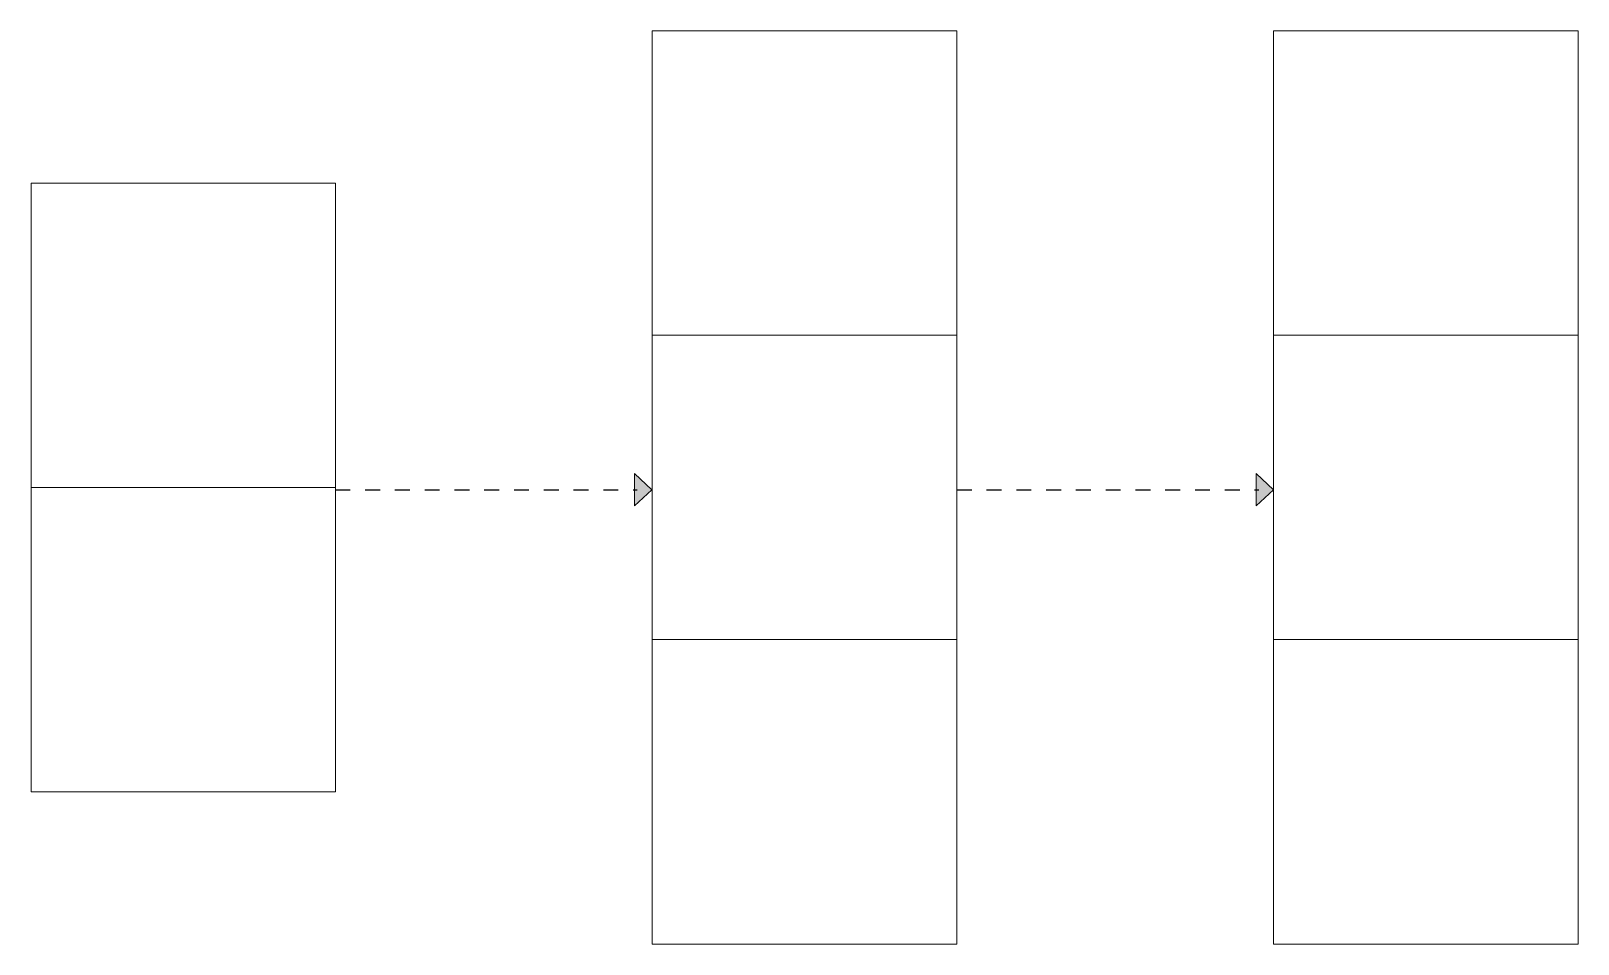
# Model space of a CAD drawing. Extents: x -3 to 1000, y -638 to -45.
import ezdxf

# ---------------------------------------------------------------- set-up
doc = ezdxf.new("R2010")
doc.units = 0
doc.header["$MEASUREMENT"] = 0
doc.linetypes.add('AI-Linetype-0', pattern=[19.312, 9.656, -9.656])
doc.linetypes.add('AI-Linetype-1', pattern=[19.312, 9.656, -9.656])
doc.layers.add('Layer 1', color=7, linetype='Continuous', lineweight=0)
picture_1 = doc.add_image_def('image1.png', size_in_pixel=(333, 333))
picture_2 = doc.add_image_def('image2.png', size_in_pixel=(333, 333))
picture_3 = doc.add_image_def('image3.png', size_in_pixel=(333, 333))
picture_4 = doc.add_image_def('image4.png', size_in_pixel=(333, 333))
picture_5 = doc.add_image_def('image5.png', size_in_pixel=(333, 333))
picture_6 = doc.add_image_def('image6.png', size_in_pixel=(333, 333))
picture_7 = doc.add_image_def('image7.png', size_in_pixel=(333, 333))
picture_8 = doc.add_image_def('image8.png', size_in_pixel=(333, 333))

# ---------------------------------------------------------------- blocks, each defined once
blk = doc.blocks.new('Block_0')
at = {"layer": 'Layer 1'}
blk.add_lwpolyline([(-3.4, -341.6), (194, -341.6), (194, -144.1), (-3.4, -144.1)], close=True, dxfattribs=at)
image = blk.add_image(picture_1, insert=(-3.4, -341.6), size_in_units=(197.5, 197.5), dxfattribs=at)
blk = doc.blocks.new('Block_2')
at = {"layer": 'Layer 1'}
blk.add_lwpolyline([(-3.4, -539.1), (194, -539.1), (194, -341.6), (-3.4, -341.6)], close=True, dxfattribs=at)
image = blk.add_image(picture_2, insert=(-3.4, -539.1), size_in_units=(197.5, 197.5), dxfattribs=at)
blk = doc.blocks.new('Block_1')
at = {"layer": 'Layer 1'}
blk.add_lwpolyline([(-3.4, -539.1), (194, -539.1), (194, -341.6), (-3.4, -341.6)], close=True, dxfattribs=at)
blk.add_blockref('Block_2', (0, 0), dxfattribs=at)
blk = doc.blocks.new('Block_4')
at = {"layer": 'Layer 1'}
blk.add_lwpolyline([(399.5, -440.3), (597, -440.3), (597, -242.8), (399.5, -242.8)], close=True, dxfattribs=at)
image = blk.add_image(picture_3, insert=(399.5, -440.3), size_in_units=(197.5, 197.5), dxfattribs=at)
blk = doc.blocks.new('Block_3')
at = {"layer": 'Layer 1'}
blk.add_lwpolyline([(399.5, -440.3), (597, -440.3), (597, -242.8), (399.5, -242.8)], close=True, dxfattribs=at)
blk.add_blockref('Block_4', (0, 0), dxfattribs=at)
blk = doc.blocks.new('Block_6')
at = {"layer": 'Layer 1'}
blk.add_lwpolyline([(399.5, -637.8), (597, -637.8), (597, -440.3), (399.5, -440.3)], close=True, dxfattribs=at)
image = blk.add_image(picture_4, insert=(399.5, -637.8), size_in_units=(197.5, 197.5), dxfattribs=at)
blk = doc.blocks.new('Block_5')
at = {"layer": 'Layer 1'}
blk.add_lwpolyline([(399.5, -637.8), (597, -637.8), (597, -440.3), (399.5, -440.3)], close=True, dxfattribs=at)
blk.add_blockref('Block_6', (0, 0), dxfattribs=at)
blk = doc.blocks.new('Block_8')
at = {"layer": 'Layer 1'}
blk.add_lwpolyline([(399.5, -242.8), (597, -242.8), (597, -45.3), (399.5, -45.3)], close=True, dxfattribs=at)
image = blk.add_image(picture_5, insert=(399.5, -242.8), size_in_units=(197.5, 197.5), dxfattribs=at)
blk = doc.blocks.new('Block_7')
at = {"layer": 'Layer 1'}
blk.add_lwpolyline([(399.5, -242.8), (597, -242.8), (597, -45.3), (399.5, -45.3)], close=True, dxfattribs=at)
blk.add_blockref('Block_8', (0, 0), dxfattribs=at)
blk = doc.blocks.new('Block_9')
at = {"layer": 'Layer 1'}
blk.add_lwpolyline([(802.5, -242.8), (1000, -242.8), (1000, -45.3), (802.5, -45.3)], close=True, dxfattribs=at)
image = blk.add_image(picture_6, insert=(802.5, -242.8), size_in_units=(197.5, 197.5), dxfattribs=at)
blk = doc.blocks.new('Block_10')
at = {"layer": 'Layer 1'}
blk.add_lwpolyline([(802.5, -440.3), (1000, -440.3), (1000, -242.8), (802.5, -242.8)], close=True, dxfattribs=at)
image = blk.add_image(picture_7, insert=(802.5, -440.3), size_in_units=(197.5, 197.5), dxfattribs=at)
blk = doc.blocks.new('Block_11')
at = {"layer": 'Layer 1'}
blk.add_lwpolyline([(802.5, -637.8), (1000, -637.8), (1000, -440.3), (802.5, -440.3)], close=True, dxfattribs=at)
image = blk.add_image(picture_8, insert=(802.5, -637.8), size_in_units=(197.5, 197.5), dxfattribs=at)

msp = doc.modelspace()

# ---------------------------------------------------------------- hatches: boundary and pattern name
at = {"layer": 'Layer 1', "true_color": 0x231f20, "transparency": 33554687}
h = msp.add_hatch(color=250, dxfattribs=at)
h.dxf.hatch_style = 2
h.paths.add_polyline_path([(399.3, -343), (388.1, -332.6), (388.1, -353.4)])
h = msp.add_hatch(color=250, dxfattribs=at)
h.dxf.hatch_style = 2
h.paths.add_polyline_path([(802.4, -343), (791.2, -332.6), (791.2, -353.4)])

# ---------------------------------------------------------------- linework, layer by layer
at = {"layer": 'Layer 1', "color": 250, "linetype": 'AI-Linetype-0', "lineweight": 25, "true_color": 0x231f20}
msp.add_line((194, -343), (389.8, -343), dxfattribs=at)
at = {"layer": 'Layer 1', "color": 250, "linetype": 'AI-Linetype-1', "lineweight": 25, "true_color": 0x231f20}
msp.add_line((597.1, -343), (792.9, -343), dxfattribs=at)
at = {"layer": 'Layer 1'}
for points in [[(399.3, -343), (388.1, -332.6), (388.1, -353.4)], [(802.4, -343), (791.2, -332.6), (791.2, -353.4)]]:
    msp.add_lwpolyline(points, close=True, dxfattribs=at)

# ---------------------------------------------------------------- block references
for name in ['Block_7', 'Block_9', 'Block_0', 'Block_3', 'Block_10', 'Block_1', 'Block_5', 'Block_11']:
    msp.add_blockref(name, (0, 0), dxfattribs=at)

doc.saveas('drawing.dxf')
